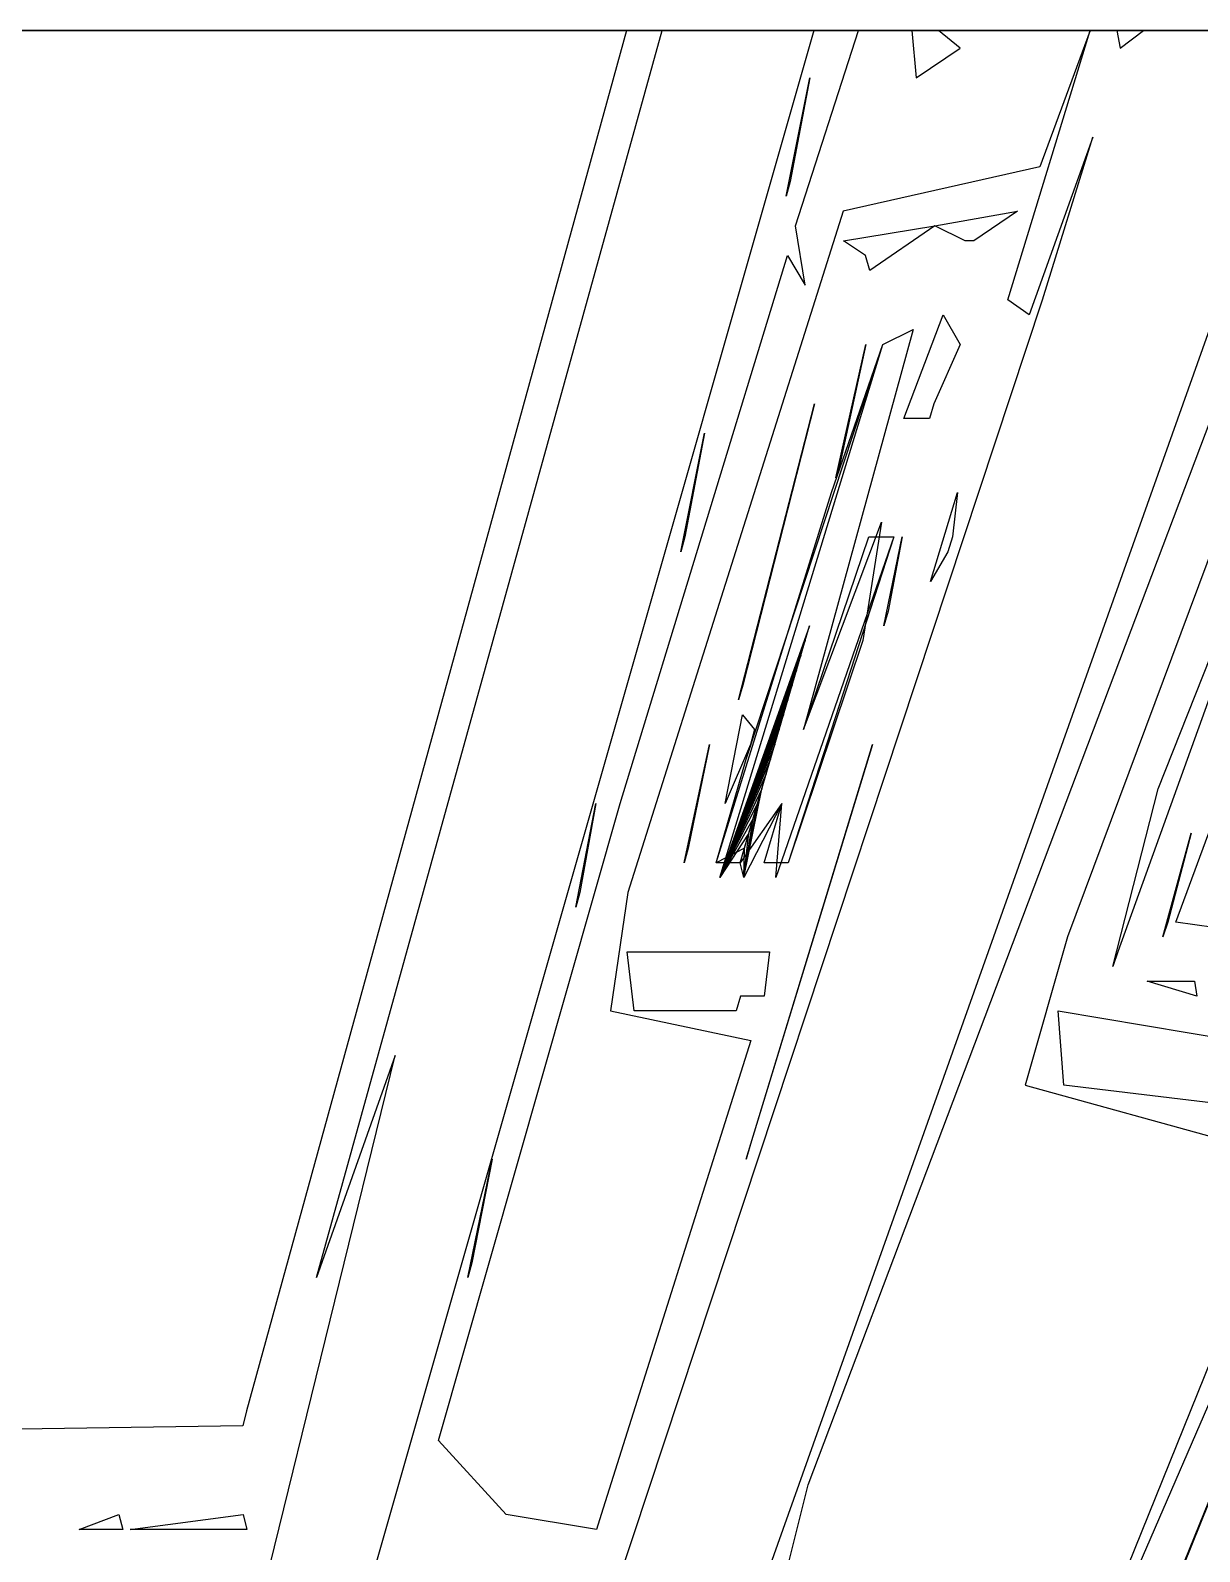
# Model space of a CAD drawing. Extents: x -11089 to 11068, y 2036 to 20000.
# Drawn here: x 3518 to 6364, y 16297 to 20000 of the extents above; entities that cross this region are included whole.
import ezdxf

# ---------------------------------------------------------------- set-up
doc = ezdxf.new("R2010")
doc.units = 0

msp = doc.modelspace()

# ---------------------------------------------------------------- linework, layer by layer
for p, q in [((2191.8403, 20000, 1847.619), (4926.2153, 20000, 1871.4286)), ((4861.1111, 20000, 1930.9524), (2582.4653, 20000, 1907.1429)), ((5425.3472, 20000, 1919.0476), (3280.4414, 12492.7885)), ((3342.0139, 20000, 2014.2857), (5034.7222, 20000, 2014.2857)), ((5143.2292, 20000, 2061.9048), (3363.7153, 20000, 2085.7143)), ((3797.7431, 20000, 1978.5714), (3906.25, 20000, 1978.5714)), ((3819.4444, 20000, 1978.5714), (3797.7431, 20000, 1978.5714)), ((4014.7569, 20000, 2061.9048), (3797.7431, 20000, 2061.9048)), ((3797.7431, 20000, 2061.9048), (3993.0556, 20000, 2073.8095)), ((3906.25, 20000, 1978.5714), (3819.4444, 20000, 1978.5714)), ((5512.1528, 20000, 2002.381), (3993.0556, 20000, 1978.5714)), ((3993.0556, 20000, 1978.5714), (4991.3194, 20000, 1978.5714)), ((3993.0556, 20000, 2073.8095), (4014.7569, 20000, 2061.9048)), ((4969.6181, 20000, 1823.8095), (4044.3042, 16639.4231)), ((4215.2157, 16963.9423), (5056.4236, 20000, 1847.619)), ((4535.5903, 20000, 2109.5238), (4730.9028, 20000, 2109.5238)), ((4557.2917, 20000, 2121.4286), (4535.5903, 20000, 2109.5238)), ((4730.9028, 20000, 2109.5238), (4557.2917, 20000, 2121.4286)), ((5034.7222, 20000, 1895.2381), (4644.0972, 20000, 1907.1429)), ((4644.0972, 20000, 1907.1429), (4926.2153, 20000, 1919.0476)), ((4926.2153, 20000, 1919.0476), (4861.1111, 20000, 1930.9524)), ((4882.8125, 20000, 2121.4286), (5056.4236, 20000, 2145.2381)), ((4904.5139, 20000, 2121.4286), (4882.8125, 20000, 2121.4286)), ((5056.4236, 20000, 2145.2381), (4904.5139, 20000, 2121.4286)), ((4926.2153, 20000, 1871.4286), (4969.6181, 20000, 1823.8095)), ((5403.6458, 20000, 2442.8571), (4926.2153, 20000, 2311.9048)), ((4926.2153, 20000, 2311.9048), (4969.6181, 20000, 2240.4762)), ((4969.6181, 20000, 2240.4762), (5013.0208, 20000, 2264.2857)), ((4991.3194, 20000, 1978.5714), (5056.4236, 20000, 1942.8571)), ((5360.2431, 20000, 1954.7619), (5013.0208, 20000, 1966.6667)), ((5013.0208, 20000, 1966.6667), (5512.1528, 20000, 2002.381)), ((5013.0208, 20000, 2264.2857), (5078.125, 20000, 2240.4762)), ((5056.4236, 20000, 1942.8571), (5034.7222, 20000, 1895.2381)), ((5034.7222, 20000, 2014.2857), (5143.2292, 20000, 2061.9048)), ((5078.125, 20000, 2240.4762), (5034.7222, 20000, 2228.5714)), ((5034.7222, 20000, 2228.5714), (5360.2431, 20000, 2157.1429)), ((5338.5417, 20000, 2192.8571), (5034.7222, 20000, 2300)), ((5034.7222, 20000, 2300), (5186.6319, 20000, 2347.619)), ((5056.4236, 20000, 1847.619), (5099.8264, 20000, 1740.4762)), ((5099.8264, 20000, 1740.4762), (5078.125, 20000, 1942.8571)), ((5078.125, 20000, 1942.8571), (5360.2431, 20000, 1954.7619)), ((5186.6319, 20000, 2347.619), (5533.8542, 20000, 2228.5714)), ((5316.8403, 20000, 2133.3333), (5403.6458, 20000, 2169.0476)), ((5360.2431, 20000, 2157.1429), (5316.8403, 20000, 2145.2381)), ((5316.8403, 20000, 2145.2381), (5316.8403, 20000, 2133.3333)), ((5403.6458, 20000, 2204.7619), (5338.5417, 20000, 2192.8571)), ((5380.9741, 19524.0385), (5533.8542, 20000, 1871.4286)), ((5750.8681, 20000, 2276.1905), (5381.9444, 20000, 2371.4286)), ((5381.9444, 20000, 2371.4286), (5512.1528, 20000, 2395.2381)), ((5403.6458, 20000, 2169.0476), (5447.0486, 20000, 2133.3333)), ((5555.5556, 20000, 2430.9524), (5403.6458, 20000, 2442.8571)), ((5425.3472, 20000, 2204.7619), (5403.6458, 20000, 2204.7619)), ((5411.3691, 16459.1346), (6749.1319, 20000, 2038.0952)), ((5642.3611, 20000, 1930.9524), (5425.3472, 20000, 1919.0476)), ((5533.8542, 20000, 2228.5714), (5425.3472, 20000, 2204.7619)), ((5490.4514, 20000, 3514.2857), (5425.3472, 20000, 3490.4762)), ((5425.3472, 20000, 3490.4762), (5447.0486, 20000, 3478.5714)), ((5447.0486, 20000, 2133.3333), (5533.8542, 20000, 2145.2381)), ((5447.0486, 20000, 3478.5714), (5490.4514, 20000, 3514.2857)), ((5685.7639, 20000, 2085.7143), (5468.75, 20000, 2073.8095)), ((5468.75, 20000, 2073.8095), (5468.75, 20000, 2038.0952)), ((5468.75, 20000, 2038.0952), (6098.0903, 20000, 2157.1429)), ((5490.4514, 20000, 1764.2857), (5468.75, 20000, 1883.3333)), ((5468.75, 20000, 1883.3333), (5490.4514, 20000, 1776.1905)), ((5577.2569, 20000, 2169.0476), (5468.75, 20000, 2180.9524)), ((5468.75, 20000, 2180.9524), (5642.3611, 20000, 2240.4762)), ((5490.4514, 20000, 1776.1905), (5490.4514, 20000, 1764.2857)), ((5512.1528, 20000, 2395.2381), (5729.1667, 20000, 2288.0952)), ((5533.8542, 20000, 1871.4286), (5729.1667, 20000, 1907.1429)), ((5533.8542, 20000, 2145.2381), (5577.2569, 20000, 2169.0476)), ((5685.7639, 20000, 2359.5238), (5555.5556, 20000, 2430.9524)), ((5750.8681, 20000, 2121.4286), (5577.2569, 20000, 2121.4286)), ((5577.2569, 20000, 2121.4286), (5685.7639, 20000, 2085.7143)), ((5664.0625, 20000, 2490.4762), (5577.2569, 20000, 2490.4762)), ((5577.2569, 20000, 2490.4762), (5598.9583, 20000, 2478.5714)), ((5598.9583, 20000, 2478.5714), (5664.0625, 20000, 2490.4762)), ((5707.4653, 20000, 2169.0476), (5620.6597, 20000, 2145.2381)), ((5620.6597, 20000, 2145.2381), (5729.1667, 20000, 2157.1429)), ((5707.4653, 20000, 2026.1905), (5642.3611, 20000, 1930.9524)), ((5642.3611, 20000, 2240.4762), (5837.6736, 20000, 2216.6667)), ((5729.1667, 20000, 1907.1429), (5664.0625, 20000, 1645.2381)), ((5664.0625, 20000, 1645.2381), (5674.5376, 19884.6154)), ((5750.8681, 20000, 3038.0952), (5664.0625, 20000, 2990.4762)), ((5664.0625, 20000, 2990.4762), (5664.0625, 20000, 2954.7619)), ((5664.0625, 20000, 2954.7619), (5729.1667, 20000, 2954.7619)), ((6032.9861, 20000, 2573.8095), (5664.0625, 20000, 2538.0952)), ((5664.0625, 20000, 2538.0952), (5881.0764, 20000, 2538.0952)), ((5794.2708, 20000, 2383.3333), (5685.7639, 20000, 2359.5238)), ((6054.6875, 20000, 2180.9524), (5707.4653, 20000, 2169.0476)), ((5815.9722, 20000, 1990.4762), (5707.4653, 20000, 2026.1905)), ((5794.2708, 20000, 2311.9048), (5707.4653, 20000, 2359.5238)), ((5707.4653, 20000, 2359.5238), (5794.2708, 20000, 2383.3333)), ((5729.1667, 20000, 2954.7619), (5707.4653, 20000, 2633.3333)), ((5707.4653, 20000, 2633.3333), (6032.9861, 20000, 2573.8095)), ((5815.9722, 20000, 2502.381), (5707.4653, 20000, 2526.1905)), ((5707.4653, 20000, 2526.1905), (5750.8681, 20000, 2466.6667)), ((5729.1667, 20000, 2157.1429), (5750.8681, 20000, 2121.4286)), ((5781.7352, 19956.7308), (5729.1667, 20000, 1657.1429)), ((5729.1667, 20000, 1657.1429), (5815.9722, 20000, 1919.0476)), ((5729.1667, 20000, 2288.0952), (5750.8681, 20000, 2276.1905)), ((5815.9722, 20000, 3180.9524), (5750.8681, 20000, 3145.2381)), ((5750.8681, 20000, 3145.2381), (5750.8681, 20000, 3038.0952)), ((5750.8681, 20000, 2466.6667), (6228.2986, 20000, 2490.4762)), ((6098.0903, 20000, 2014.2857), (5772.5694, 20000, 1954.7619)), ((5772.5694, 20000, 1954.7619), (5815.9722, 20000, 1990.4762)), ((6184.8958, 20000, 3216.6667), (5772.5694, 20000, 3192.8571)), ((5772.5694, 20000, 3192.8571), (5815.9722, 20000, 3180.9524)), ((5881.0764, 20000, 2645.2381), (5772.5694, 20000, 2645.2381)), ((5772.5694, 20000, 2645.2381), (5794.2708, 20000, 2680.9524)), ((5859.375, 20000, 2704.7619), (5772.5694, 20000, 2704.7619)), ((5772.5694, 20000, 2704.7619), (5772.5694, 20000, 2823.8095)), ((5772.5694, 20000, 2823.8095), (5837.6736, 20000, 2835.7143)), ((5837.6736, 20000, 1716.6667), (5794.2708, 20000, 1788.0952)), ((5794.2708, 20000, 1788.0952), (5837.6736, 20000, 1728.5714)), ((5859.375, 20000, 2300), (5794.2708, 20000, 2347.619)), ((5794.2708, 20000, 2347.619), (5794.2708, 20000, 2311.9048)), ((5794.2708, 20000, 2680.9524), (5902.7778, 20000, 2669.0476)), ((5815.9722, 20000, 1919.0476), (6098.0903, 20000, 1966.6667)), ((5881.0764, 20000, 2538.0952), (5815.9722, 20000, 2502.381)), ((5837.6736, 20000, 1728.5714), (5837.6736, 20000, 1716.6667)), ((5837.6736, 20000, 2216.6667), (5902.7778, 20000, 2323.8095)), ((5837.6736, 20000, 2835.7143), (5837.6736, 20000, 3109.5238)), ((5837.6736, 20000, 3109.5238), (5924.4792, 20000, 3073.8095)), ((5902.7778, 20000, 2323.8095), (5859.375, 20000, 2300)), ((6011.2847, 20000, 3264.2857), (5859.375, 20000, 3240.4762)), ((5859.375, 20000, 3240.4762), (6184.8958, 20000, 3216.6667)), ((5902.7778, 20000, 2669.0476), (5859.375, 20000, 2657.1429)), ((5859.375, 20000, 2657.1429), (5881.0764, 20000, 2645.2381)), ((5881.0764, 20000, 2716.6667), (5859.375, 20000, 2704.7619)), ((5924.4792, 20000, 3133.3333), (5859.375, 20000, 3145.2381)), ((5859.375, 20000, 3145.2381), (5924.4792, 20000, 3180.9524)), ((6141.4931, 20000, 3311.9048), (5881.0764, 20000, 3300)), ((5881.0764, 20000, 3300), (6011.2847, 20000, 3264.2857)), ((5924.4792, 20000, 3073.8095), (5881.0764, 20000, 2716.6667)), ((5897.9967, 19343.75), (6098.0903, 20000, 1966.6667)), ((5902.7778, 20000, 2407.1429), (6032.9861, 20000, 2419.0476)), ((5924.4792, 20000, 2407.1429), (5902.7778, 20000, 2407.1429)), ((6032.9861, 20000, 2419.0476), (5924.4792, 20000, 2407.1429)), ((5924.4792, 20000, 3180.9524), (5946.1806, 20000, 3145.2381)), ((5946.1806, 20000, 3145.2381), (5924.4792, 20000, 3133.3333)), ((5989.5833, 20000, 2716.6667), (5946.1806, 20000, 2752.381)), ((5946.1806, 20000, 2752.381), (6076.3889, 20000, 2740.4762)), ((6119.7917, 20000, 2311.9048), (5967.8819, 20000, 2311.9048)), ((5967.8819, 20000, 2311.9048), (6228.2986, 20000, 2288.0952)), ((6163.1944, 20000, 2573.8095), (5967.8819, 20000, 2597.619)), ((5967.8819, 20000, 2597.619), (6141.4931, 20000, 2585.7143)), ((6011.2847, 20000, 2776.1905), (5967.8819, 20000, 2811.9048)), ((5967.8819, 20000, 2811.9048), (6032.9861, 20000, 2930.9524)), ((6098.0903, 20000, 1966.6667), (5975.6026, 19668.2692)), ((6098.0903, 20000, 2728.5714), (5989.5833, 20000, 2716.6667)), ((6098.0903, 20000, 2788.0952), (6011.2847, 20000, 2776.1905)), ((6098.0903, 20000, 2990.4762), (6011.2847, 20000, 2990.4762)), ((6011.2847, 20000, 2990.4762), (6011.2847, 20000, 3061.9048)), ((6011.2847, 20000, 3061.9048), (6076.3889, 20000, 3085.7143)), ((6163.1944, 20000, 3264.2857), (6011.2847, 20000, 3264.2857)), ((6011.2847, 20000, 3264.2857), (6141.4931, 20000, 3276.1905)), ((6032.9861, 20000, 2930.9524), (6119.7917, 20000, 2907.1429)), ((6119.7917, 20000, 2907.1429), (6032.9861, 20000, 2871.4286)), ((6032.9861, 20000, 2871.4286), (6098.0903, 20000, 2800)), ((6141.4931, 20000, 2276.1905), (6054.6875, 20000, 2180.9524)), ((6054.6875, 20000, 3395.2381), (6293.4028, 20000, 3419.0476)), ((6293.4028, 20000, 3419.0476), (6054.6875, 20000, 3407.1429)), ((6054.6875, 20000, 3407.1429), (6054.6875, 20000, 3395.2381)), ((6076.3889, 20000, 2383.3333), (6293.4028, 20000, 2395.2381)), ((6098.0903, 20000, 2383.3333), (6076.3889, 20000, 2383.3333)), ((6076.3889, 20000, 2740.4762), (6098.0903, 20000, 2728.5714)), ((6076.3889, 20000, 3085.7143), (6119.7917, 20000, 2990.4762)), ((6098.0903, 20000, 1966.6667), (6163.1944, 20000, 2014.2857)), ((6098.0903, 20000, 2157.1429), (6098.0903, 20000, 2014.2857)), ((6250, 20000, 2407.1429), (6098.0903, 20000, 2383.3333)), ((6098.0903, 20000, 2800), (6098.0903, 20000, 2788.0952)), ((6119.7917, 20000, 2990.4762), (6098.0903, 20000, 2990.4762)), ((6098.0903, 20000, 3097.619), (6098.0903, 20000, 3157.1429)), ((6098.0903, 20000, 3157.1429), (6119.7917, 20000, 3109.5238)), ((6119.7917, 20000, 3109.5238), (6098.0903, 20000, 3097.619)), ((6184.8958, 20000, 2359.5238), (6119.7917, 20000, 2311.9048)), ((6184.8958, 20000, 2240.4762), (6141.4931, 20000, 2276.1905)), ((6250, 20000, 3276.1905), (6141.4931, 20000, 3311.9048)), ((6141.4931, 20000, 2585.7143), (6163.1944, 20000, 2573.8095)), ((6141.4931, 20000, 3276.1905), (6163.1944, 20000, 3264.2857)), ((6163.1944, 20000, 2014.2857), (6171.515, 19956.7308)), ((6171.515, 19956.7308), (6228.2986, 20000, 2157.1429)), ((6250, 20000, 2323.8095), (6184.8958, 20000, 2359.5238)), ((6228.2986, 20000, 2288.0952), (6184.8958, 20000, 2240.4762)), ((6293.4028, 20000, 2502.381), (6206.5972, 20000, 2526.1905)), ((6206.5972, 20000, 2526.1905), (6206.5972, 20000, 2740.4762)), ((6206.5972, 20000, 2740.4762), (6336.8056, 20000, 2954.7619)), ((6336.8056, 20000, 2954.7619), (6206.5972, 20000, 3216.6667)), ((6206.5972, 20000, 3216.6667), (6250, 20000, 3276.1905)), ((6228.2986, 20000, 2157.1429), (6770.8333, 20000, 2204.7619)), ((6770.8333, 20000, 2204.7619), (6228.2986, 20000, 2192.8571)), ((6228.2986, 20000, 2192.8571), (6250, 20000, 2323.8095)), ((6293.4028, 20000, 2395.2381), (6228.2986, 20000, 2490.4762)), ((6228.2986, 20000, 2490.4762), (6293.4028, 20000, 2502.381)), ((6228.2986, 20000, 2490.4762), (6250, 20000, 2407.1429)), ((5674.5376, 19884.6154), (5781.7352, 19956.7308)), ((5358.3233, 19596.1538), (5415.6233, 19884.6154)), ((5415.6233, 19884.6154), (5368.1828, 19632.2115)), ((6554.4246, 19740.3846), (5234.3307, 16026.4423)), ((6104.6111, 19740.3846), (5949.8531, 19307.6923)), ((5981.9539, 19343.75), (6104.6111, 19740.3846)), ((6768.6215, 19740.3846), (6043.07, 17793.2692)), ((5975.6026, 19668.2692), (5497.0322, 19560.0962)), ((5368.1828, 19632.2115), (5358.3233, 19596.1538)), ((5497.0322, 19560.0962), (4972.6229, 17901.4423)), ((5719.9331, 19524.0385), (5921.5135, 19560.0962)), ((5921.5135, 19560.0962), (5815.0984, 19487.9808)), ((5404.3084, 19379.8077), (5380.9741, 19524.0385)), ((5497.9112, 19487.9808), (5719.9331, 19524.0385)), ((5719.9331, 19524.0385), (5561.8364, 19415.8654)), ((5793.9526, 19487.9808), (5719.9331, 19524.0385)), ((5551.0588, 19451.9231), (5497.9112, 19487.9808)), ((5815.0984, 19487.9808), (5793.9526, 19487.9808)), ((4954.0828, 18117.7885), (5361.0986, 19451.9231)), ((5361.0986, 19451.9231), (5404.3084, 19379.8077)), ((5561.8364, 19415.8654), (5551.0588, 19451.9231)), ((6762.6875, 19415.8654), (6165.6985, 17757.2115)), ((6264.0224, 18153.8462), (6762.6875, 19415.8654)), ((4323.1566, 14331.7308), (5981.9539, 19343.75)), ((5949.8531, 19307.6923), (5897.9967, 19343.75)), ((6306.8149, 17829.3269), (6863.505, 19343.75)), ((5644.633, 19055.2885), (5740.3512, 19307.6923)), ((5740.3512, 19307.6923), (5781.5265, 19235.5769)), ((5666.8978, 19271.6346), (5400.4741, 18298.0769)), ((5666.8978, 19271.6346), (5400.4741, 18298.0769)), ((5666.8978, 19271.6346), (5400.4741, 18298.0769)), ((5666.8978, 19271.6346), (5400.4741, 18298.0769)), ((5666.8978, 19271.6346), (5400.4741, 18298.0769)), ((5666.8978, 19271.6346), (5400.4741, 18298.0769)), ((5666.8978, 19271.6346), (5400.4741, 18298.0769)), ((5666.8978, 19271.6346), (5400.4741, 18298.0769)), ((5666.8978, 19271.6346), (5400.4741, 18298.0769)), ((5666.8978, 19271.6346), (5400.4741, 18298.0769)), ((5666.8978, 19271.6346), (5400.4741, 18298.0769)), ((5666.8978, 19271.6346), (5400.4741, 18298.0769)), ((5666.8978, 19271.6346), (5400.4741, 18298.0769)), ((5666.8978, 19271.6346), (5400.4741, 18298.0769)), ((5666.8978, 19271.6346), (5400.4741, 18298.0769)), ((5666.8978, 19271.6346), (5400.4741, 18298.0769)), ((5666.8978, 19271.6346), (5400.4741, 18298.0769)), ((5593.6791, 19235.5769), (5666.8978, 19271.6346)), ((5593.6791, 19235.5769), (5666.8978, 19271.6346)), ((5593.6791, 19235.5769), (5666.8978, 19271.6346)), ((5593.6791, 19235.5769), (5666.8978, 19271.6346)), ((5593.6791, 19235.5769), (5666.8978, 19271.6346)), ((5593.6791, 19235.5769), (5666.8978, 19271.6346)), ((5593.6791, 19235.5769), (5666.8978, 19271.6346)), ((5593.6791, 19235.5769), (5666.8978, 19271.6346)), ((5593.6791, 19235.5769), (5666.8978, 19271.6346)), ((5593.6791, 19235.5769), (5666.8978, 19271.6346)), ((5593.6791, 19235.5769), (5666.8978, 19271.6346)), ((5593.6791, 19235.5769), (5666.8978, 19271.6346)), ((5593.6791, 19235.5769), (5666.8978, 19271.6346)), ((5593.6791, 19235.5769), (5666.8978, 19271.6346)), ((5593.6791, 19235.5769), (5666.8978, 19271.6346)), ((5593.6791, 19235.5769), (5666.8978, 19271.6346)), ((5593.6791, 19235.5769), (5666.8978, 19271.6346)), ((5196.7367, 17937.5), (5593.6791, 19235.5769)), ((5196.7367, 17937.5), (5593.6791, 19235.5769)), ((5196.7367, 17937.5), (5593.6791, 19235.5769)), ((5196.7367, 17937.5), (5593.6791, 19235.5769)), ((5196.7367, 17937.5), (5593.6791, 19235.5769)), ((5196.7367, 17937.5), (5593.6791, 19235.5769)), ((5196.7367, 17937.5), (5593.6791, 19235.5769)), ((5196.7367, 17937.5), (5593.6791, 19235.5769)), ((5196.7367, 17937.5), (5593.6791, 19235.5769)), ((5196.7367, 17937.5), (5593.6791, 19235.5769)), ((5196.7367, 17937.5), (5593.6791, 19235.5769)), ((5196.7367, 17937.5), (5593.6791, 19235.5769)), ((5196.7367, 17937.5), (5593.6791, 19235.5769)), ((5196.7367, 17937.5), (5593.6791, 19235.5769)), ((5196.7367, 17937.5), (5593.6791, 19235.5769)), ((5260.5314, 18225.9615), (5593.6791, 19235.5769)), ((5468.3431, 18875), (5593.6791, 19235.5769)), ((5478.7895, 18911.0577), (5551.9352, 19235.5769)), ((5551.9352, 19235.5769), (5489.2359, 18947.1154)), ((5781.5265, 19235.5769), (5717.4604, 19091.3462)), ((5242.3617, 18370.1923), (5427.4443, 19091.3462)), ((5427.4443, 19091.3462), (5252.6516, 18406.25)), ((5717.4604, 19091.3462), (5706.6619, 19055.2885)), ((5706.6619, 19055.2885), (5644.633, 19055.2885)), ((5101.3705, 18730.7692), (5159.2965, 19019.2308)), ((5159.2965, 19019.2308), (5111.1909, 18766.8269)), ((5489.2359, 18947.1154), (5478.7895, 18911.0577)), ((5894.718, 15521.6346), (7380.658, 18947.1154)), ((5187.6805, 17973.5577), (5468.3431, 18875)), ((5709.3537, 18658.6538), (5775.5534, 18875)), ((5775.5534, 18875), (5762.8169, 18766.8269)), ((5400.4741, 18298.0769), (5590.2673, 18802.8846)), ((5400.4741, 18298.0769), (5590.2673, 18802.8846)), ((5400.4741, 18298.0769), (5590.2673, 18802.8846)), ((5590.2673, 18802.8846), (5544.684, 18514.4231)), ((5590.2673, 18802.8846), (5544.684, 18514.4231)), ((5590.2673, 18802.8846), (5544.684, 18514.4231)), ((5111.1909, 18766.8269), (5101.3705, 18730.7692)), ((5620.2737, 18766.8269), (5332.9807, 17937.5)), ((5620.2737, 18766.8269), (5332.9807, 17937.5)), ((5620.2737, 18766.8269), (5332.9807, 17937.5)), ((5620.2737, 18766.8269), (5332.9807, 17937.5)), ((5620.2737, 18766.8269), (5332.9807, 17937.5)), ((5620.2737, 18766.8269), (5332.9807, 17937.5)), ((5620.2737, 18766.8269), (5332.9807, 17937.5)), ((5620.2737, 18766.8269), (5332.9807, 17937.5)), ((5620.2737, 18766.8269), (5332.9807, 17937.5)), ((5620.2737, 18766.8269), (5332.9807, 17937.5)), ((5620.2737, 18766.8269), (5363.2035, 17973.5577)), ((5620.2737, 18766.8269), (5363.2035, 17973.5577)), ((5620.2737, 18766.8269), (5363.2035, 17973.5577)), ((5620.2737, 18766.8269), (5363.2035, 17973.5577)), ((5400.4741, 18298.0769), (5559.1838, 18766.8269)), ((5400.4741, 18298.0769), (5559.1838, 18766.8269)), ((5400.4741, 18298.0769), (5559.1838, 18766.8269)), ((5400.4741, 18298.0769), (5559.1838, 18766.8269)), ((5400.4741, 18298.0769), (5559.1838, 18766.8269)), ((5400.4741, 18298.0769), (5559.1838, 18766.8269)), ((5400.4741, 18298.0769), (5559.1838, 18766.8269)), ((5400.4741, 18298.0769), (5559.1838, 18766.8269)), ((5400.4741, 18298.0769), (5559.1838, 18766.8269)), ((5400.4741, 18298.0769), (5559.1838, 18766.8269)), ((5400.4741, 18298.0769), (5559.1838, 18766.8269)), ((5400.4741, 18298.0769), (5559.1838, 18766.8269)), ((5400.4741, 18298.0769), (5559.1838, 18766.8269)), ((5400.4741, 18298.0769), (5559.1838, 18766.8269)), ((5559.1838, 18766.8269), (5620.2737, 18766.8269)), ((5559.1838, 18766.8269), (5620.2737, 18766.8269)), ((5559.1838, 18766.8269), (5620.2737, 18766.8269)), ((5559.1838, 18766.8269), (5620.2737, 18766.8269)), ((5559.1838, 18766.8269), (5620.2737, 18766.8269)), ((5559.1838, 18766.8269), (5620.2737, 18766.8269)), ((5559.1838, 18766.8269), (5620.2737, 18766.8269)), ((5559.1838, 18766.8269), (5620.2737, 18766.8269)), ((5559.1838, 18766.8269), (5620.2737, 18766.8269)), ((5559.1838, 18766.8269), (5620.2737, 18766.8269)), ((5559.1838, 18766.8269), (5620.2737, 18766.8269)), ((5559.1838, 18766.8269), (5620.2737, 18766.8269)), ((5559.1838, 18766.8269), (5620.2737, 18766.8269)), ((5559.1838, 18766.8269), (5620.2737, 18766.8269)), ((5595.7396, 18550.4808), (5640.637, 18766.8269)), ((5640.637, 18766.8269), (5606.6164, 18586.5385)), ((5762.8169, 18766.8269), (5751.7445, 18730.7692)), ((5751.7445, 18730.7692), (5709.3537, 18658.6538)), ((5606.6164, 18586.5385), (5595.7396, 18550.4808)), ((5414.5826, 18550.4808), (5196.7367, 17937.5)), ((5404.058, 18514.4231), (5414.5826, 18550.4808)), ((5404.058, 18514.4231), (5196.7367, 17937.5)), ((5246.1882, 17973.5577), (5404.058, 18514.4231)), ((5544.684, 18514.4231), (5363.2035, 17973.5577)), ((5544.684, 18514.4231), (5363.2035, 17973.5577)), ((5544.684, 18514.4231), (5363.2035, 17973.5577)), ((5393.5333, 18478.3654), (5404.058, 18514.4231)), ((5393.5333, 18478.3654), (5196.7367, 17937.5)), ((5383.0086, 18442.3077), (5196.7367, 17937.5)), ((5246.1882, 17973.5577), (5393.5333, 18478.3654)), ((5246.1882, 17973.5577), (5383.0086, 18442.3077)), ((5372.484, 18406.25), (5383.0086, 18442.3077)), ((5383.0086, 18442.3077), (5393.5333, 18478.3654)), ((5372.484, 18406.25), (5196.7367, 17937.5)), ((5252.6516, 18406.25), (5242.3617, 18370.1923)), ((5246.1882, 17973.5577), (5372.484, 18406.25)), ((5361.9593, 18370.1923), (5372.484, 18406.25)), ((5361.9593, 18370.1923), (5196.7367, 17937.5)), ((5246.1882, 17973.5577), (5361.9593, 18370.1923)), ((5351.4347, 18334.1346), (5361.9593, 18370.1923)), ((5351.4347, 18334.1346), (5196.7367, 17937.5)), ((5209.6505, 18117.7885), (5251.9656, 18334.1346)), ((5246.1882, 17973.5577), (5351.4347, 18334.1346)), ((5251.9656, 18334.1346), (5281.346, 18298.0769)), ((5340.91, 18298.0769), (5351.4347, 18334.1346)), ((5340.91, 18298.0769), (5196.7367, 17937.5)), ((5246.1882, 17973.5577), (5340.91, 18298.0769)), ((5281.346, 18298.0769), (5270.9387, 18262.0192)), ((5330.3854, 18262.0192), (5340.91, 18298.0769)), ((5109.6703, 17973.5577), (5171.8609, 18262.0192)), ((5171.8609, 18262.0192), (5119.921, 18009.6154)), ((5330.3854, 18262.0192), (5196.7367, 17937.5)), ((5270.9387, 18262.0192), (5209.6505, 18117.7885)), ((5246.1882, 17973.5577), (5330.3854, 18262.0192)), ((5260.3358, 17252.4038), (5568.1721, 18262.0192)), ((5568.1721, 18262.0192), (5271.33, 17288.4615)), ((5319.8607, 18225.9615), (5330.3854, 18262.0192)), ((5187.6805, 17973.5577), (5260.5314, 18225.9615)), ((5319.8607, 18225.9615), (5196.7367, 17937.5)), ((5246.1882, 17973.5577), (5319.8607, 18225.9615)), ((5309.3361, 18189.9038), (5319.8607, 18225.9615)), ((5309.3361, 18189.9038), (5196.7367, 17937.5)), ((5246.1882, 17973.5577), (5309.3361, 18189.9038)), ((5298.8114, 18153.8462), (5309.3361, 18189.9038)), ((5298.8114, 18153.8462), (5196.7367, 17937.5)), ((5255.127, 17937.5), (5298.8114, 18153.8462)), ((5288.2868, 18117.7885), (5298.8114, 18153.8462)), ((6153.1784, 17721.1538), (6264.0224, 18153.8462)), ((4512.1465, 16567.3077), (4954.0828, 18117.7885)), ((4846.2957, 17865.3846), (4895.1056, 18117.7885)), ((4895.1056, 18117.7885), (4856.077, 17901.4423)), ((5288.2868, 18117.7885), (5196.7367, 17937.5)), ((5347.264, 18117.7885), (5246.1882, 17973.5577)), ((5347.264, 18117.7885), (5246.1882, 17973.5577)), ((5347.264, 18117.7885), (5246.1882, 17973.5577)), ((5347.264, 18117.7885), (5246.1882, 17973.5577)), ((5347.264, 18117.7885), (5246.1882, 17973.5577)), ((5347.264, 18117.7885), (5246.1882, 17973.5577)), ((5347.264, 18117.7885), (5246.1882, 17973.5577)), ((5347.264, 18117.7885), (5246.1882, 17973.5577)), ((5347.264, 18117.7885), (5246.1882, 17973.5577)), ((5347.264, 18117.7885), (5246.1882, 17973.5577)), ((5347.264, 18117.7885), (5246.1882, 17973.5577)), ((5347.264, 18117.7885), (5255.127, 17937.5)), ((5347.264, 18117.7885), (5255.127, 17937.5)), ((5347.264, 18117.7885), (5255.127, 17937.5)), ((5347.264, 18117.7885), (5255.127, 17937.5)), ((5347.264, 18117.7885), (5255.127, 17937.5)), ((5255.127, 17937.5), (5288.2868, 18117.7885)), ((5347.264, 18117.7885), (5255.127, 17937.5)), ((5277.7621, 18081.7308), (5288.2868, 18117.7885)), ((5304.6958, 17973.5577), (5347.264, 18117.7885)), ((5304.6958, 17973.5577), (5347.264, 18117.7885)), ((5304.6958, 17973.5577), (5347.264, 18117.7885)), ((5304.6958, 17973.5577), (5347.264, 18117.7885)), ((5304.6958, 17973.5577), (5347.264, 18117.7885)), ((5304.6958, 17973.5577), (5347.264, 18117.7885)), ((5304.6958, 17973.5577), (5347.264, 18117.7885)), ((5332.9807, 17937.5), (5347.264, 18117.7885)), ((5332.9807, 17937.5), (5347.264, 18117.7885)), ((5332.9807, 17937.5), (5347.264, 18117.7885)), ((5332.9807, 17937.5), (5347.264, 18117.7885)), ((5332.9807, 17937.5), (5347.264, 18117.7885)), ((5332.9807, 17937.5), (5347.264, 18117.7885)), ((5332.9807, 17937.5), (5347.264, 18117.7885)), ((5332.9807, 17937.5), (5347.264, 18117.7885)), ((5332.9807, 17937.5), (5347.264, 18117.7885)), ((5332.9807, 17937.5), (5347.264, 18117.7885)), ((5277.7621, 18081.7308), (5196.7367, 17937.5)), ((5255.127, 17937.5), (5277.7621, 18081.7308)), ((5267.2375, 18045.6731), (5277.7621, 18081.7308)), ((5267.2375, 18045.6731), (5196.7367, 17937.5)), ((5255.127, 17937.5), (5267.2375, 18045.6731)), ((5256.7128, 18009.6154), (5267.2375, 18045.6731)), ((6274.7531, 17793.2692), (6344.1819, 18045.6731)), ((6344.1819, 18045.6731), (6287.4688, 17829.3269)), ((5119.921, 18009.6154), (5109.6703, 17973.5577)), ((5256.7128, 18009.6154), (5187.6805, 17973.5577)), ((5246.1882, 17973.5577), (5256.7128, 18009.6154)), ((5255.127, 17937.5), (5256.7128, 18009.6154)), ((5246.1882, 17973.5577), (5187.6805, 17973.5577)), ((5255.127, 17937.5), (5246.1882, 17973.5577)), ((5363.2035, 17973.5577), (5304.6958, 17973.5577)), ((5363.2035, 17973.5577), (5304.6958, 17973.5577)), ((5363.2035, 17973.5577), (5304.6958, 17973.5577)), ((5363.2035, 17973.5577), (5304.6958, 17973.5577)), ((5363.2035, 17973.5577), (5304.6958, 17973.5577)), ((5363.2035, 17973.5577), (5304.6958, 17973.5577)), ((5363.2035, 17973.5577), (5304.6958, 17973.5577)), ((4856.077, 17901.4423), (4846.2957, 17865.3846)), ((4972.6229, 17901.4423), (4930.7173, 17612.9808)), ((6287.4688, 17829.3269), (6274.7531, 17793.2692)), ((6564.3571, 17793.2692), (6306.8149, 17829.3269)), ((6043.07, 17793.2692), (5939.5241, 17432.6923)), ((4988.0512, 17612.9808), (4971.0944, 17757.2115)), ((4971.0944, 17757.2115), (5317.9149, 17757.2115)), ((5317.9149, 17757.2115), (5304.6698, 17649.0385)), ((6165.6985, 17757.2115), (6153.1784, 17721.1538)), ((6357.9435, 17649.0385), (6236.6062, 17685.0962)), ((6236.6062, 17685.0962), (6351.7435, 17685.0962)), ((6351.7435, 17685.0962), (6357.9435, 17649.0385)), ((5247.2185, 17649.0385), (5236.4982, 17612.9808)), ((5304.6698, 17649.0385), (5247.2185, 17649.0385)), ((4930.7173, 17612.9808), (5272.1568, 17540.8654)), ((5236.4982, 17612.9808), (4988.0512, 17612.9808)), ((6034.1025, 17432.6923), (6020.0618, 17612.9808)), ((6020.0618, 17612.9808), (6452.2063, 17540.8654)), ((5272.1568, 17540.8654), (4907.5709, 16387.0192)), ((3714.5266, 14692.3077), (4406.5922, 17504.8077)), ((4406.5922, 17504.8077), (4215.2157, 16963.9423)), ((5939.5241, 17432.6923), (6589.4598, 17252.4038)), ((6630.7759, 17360.5769), (6034.1025, 17432.6923)), ((5271.33, 17288.4615), (5260.3358, 17252.4038)), ((4583.3568, 16963.9423), (4642.574, 17252.4038)), ((4642.574, 17252.4038), (4593.099, 17000)), ((6589.4598, 17252.4038), (5963.1869, 15701.9231)), ((6622.1788, 17000), (3590.5078, 9536.0577)), ((4593.099, 17000), (4583.3568, 16963.9423)), ((5243.6294, 13574.5192), (6622.1788, 17000)), ((4044.3042, 16639.4231), (4035.5402, 16603.3654)), ((4035.5402, 16603.3654), (1797.6679, 16567.3077)), ((4676.4172, 16387.0192), (4512.1465, 16567.3077)), ((5303.8899, 16026.4423), (5411.3691, 16459.1346)), ((3637.0954, 16350.9615), (3734.0213, 16387.0192)), ((3734.0213, 16387.0192), (3743.547, 16350.9615)), ((3761.2889, 16350.9615), (4036.2992, 16387.0192)), ((4036.2992, 16387.0192), (4045.1598, 16350.9615)), ((4896.7723, 16350.9615), (4676.4172, 16387.0192)), ((4907.5709, 16387.0192), (4896.7723, 16350.9615)), ((3743.547, 16350.9615), (3637.0954, 16350.9615)), ((4045.1598, 16350.9615), (3761.2889, 16350.9615))]:
    msp.add_line(p, q)

doc.saveas('drawing.dxf')
